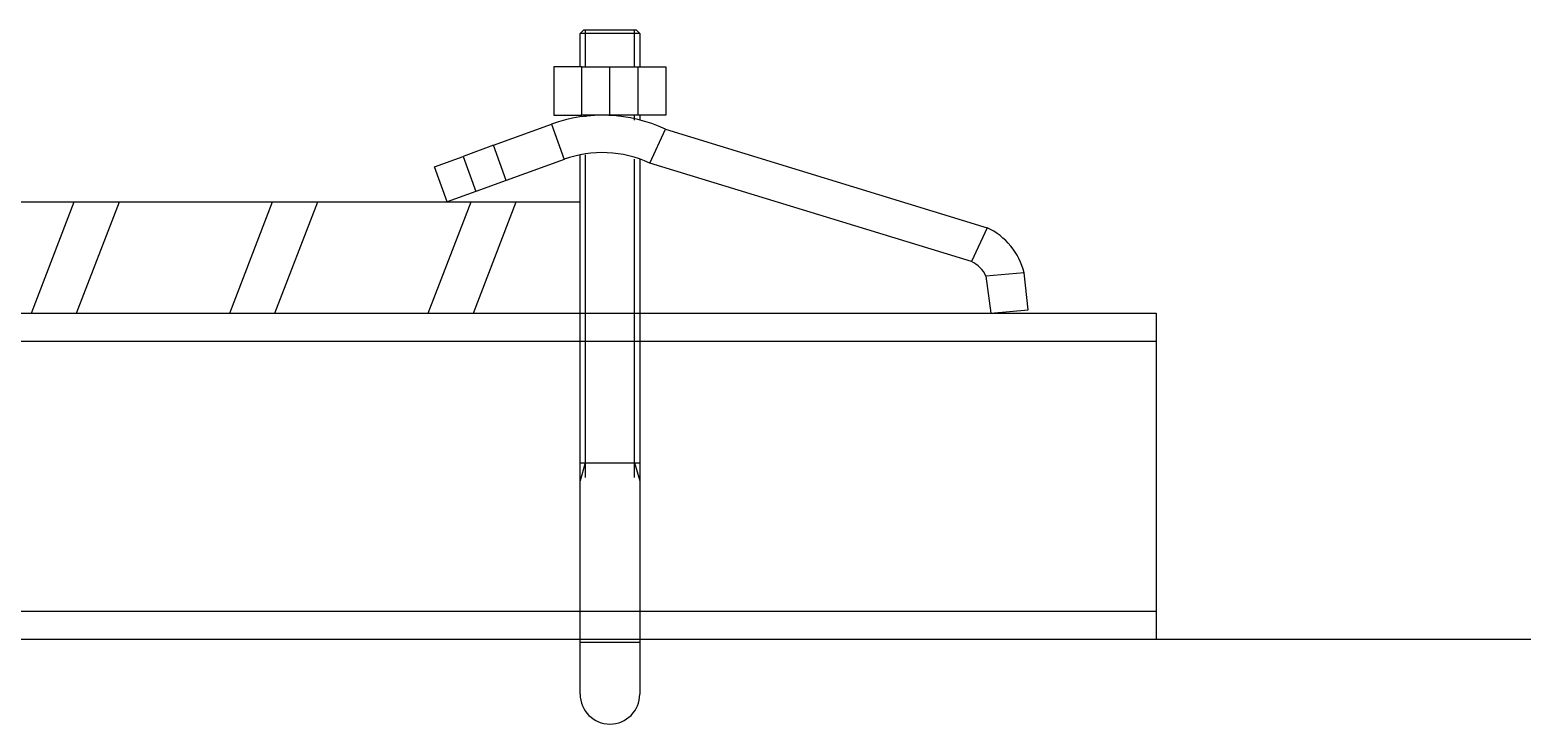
# Model space of a CAD drawing. Extents: x 27938 to 1507990, y 110129 to 923079.
# Drawn here: x 551952 to 553865, y 346491 to 347380 of the extents above; entities that cross this region are included whole.
import ezdxf

# ---------------------------------------------------------------- set-up
doc = ezdxf.new("R2010")
doc.units = 0
doc.header["$LTSCALE"] = 1000
doc.header["$MEASUREMENT"] = 0
doc.layers.add('BZ', color=2, linetype='Continuous')
doc.layers.add('walraven', color=7, linetype='Continuous')

msp = doc.modelspace()

# ---------------------------------------------------------------- linework, layer by layer
for p, q in [((550434.5, 347159.5), (552657.6, 347159.5)), ((551954.2, 347017), (552009, 347159.5)), ((552012.1, 347017), (552066.9, 347159.5)), ((552208.5, 347017), (552263.3, 347159.5)), ((552266.4, 347017), (552321.2, 347159.5)), ((552462.8, 347017), (552517.7, 347159.5)), ((552520.7, 347017), (552575.6, 347159.5))]:
    msp.add_line(p, q)
at = {"linetype": 'Continuous'}
for p, q in [((549714.2, 347017), (553396.1, 347017)), ((549714.2, 346981.4), (553396.1, 346981.4)), ((549714.2, 346635.2), (553396.1, 346635.2)), ((549714.2, 346599.6), (553396.1, 346599.6))]:
    msp.add_line(p, q, dxfattribs=at)
at = {"color": 7}
for p, q in [((550434.5, 347017), (552657.6, 347017)), ((553396.1, 347017), (553396.1, 346599.6))]:
    msp.add_line(p, q, dxfattribs=at)
at = {"layer": 'BZ'}
msp.add_line((548928.6, 346599.6), (560046.8, 346599.6), dxfattribs=at)
at = {"layer": 'walraven', "color": 7, "linetype": 'Continuous'}
for p, q in [((552657.6, 347375.2), (552662.3, 347380)), ((552657.6, 347332.7), (552657.6, 347375.2)), ((552662.3, 347380), (552729.3, 347380)), ((552729.3, 347380), (552734, 347375.2)), ((552734, 347375.2), (552734, 347332.7)), ((552659.9, 347332.7), (552624, 347332.7)), ((552624, 347332.7), (552624, 347270.6)), ((552659.9, 347270.6), (552659.9, 347332.7)), ((552659.9, 347332.7), (552731.7, 347332.7)), ((552731.7, 347332.7), (552731.7, 347270.6)), ((552731.7, 347332.7), (552767.5, 347332.7)), ((552767.5, 347332.7), (552767.5, 347270.6)), ((552546.5, 347232.1), (552620.7, 347259)), ((552624, 347270.6), (552659.9, 347270.6)), ((552657.6, 347270.6), (552657.6, 347268.4)), ((552731.7, 347270.6), (552659.9, 347270.6)), ((552664.2, 347268.4), (552664.2, 347270.6)), ((552727.4, 347264.5), (552727.4, 347270.6)), ((552767.5, 347270.6), (552731.7, 347270.6)), ((552734, 347270.6), (552734, 347264.5)), ((552766.9, 347252.7), (553179.4, 347126.5)), ((552470.7, 347204.4), (552507.7, 347217.9)), ((552546.5, 347232.1), (552507.7, 347217.9)), ((552657.6, 346577), (552657.6, 347219.9)), ((552664.2, 347219.9), (552664.2, 346806.4)), ((552487, 347159.5), (552470.7, 347204.4)), ((552637.1, 347214.1), (552562.9, 347187.1)), ((552727.4, 346806.4), (552727.4, 347214.5)), ((552734, 347214.5), (552734, 346577)), ((553159.2, 347083.2), (552746.7, 347209.3)), ((552562.9, 347187.1), (552524, 347173)), ((552524, 347173), (552487, 347159.5)), ((553177.8, 347064.4), (553184.2, 347017)), ((553231.8, 347021.2), (553226.7, 347068.7)), ((553184.2, 347017), (553231.8, 347021.2)), ((552664.2, 346825.2), (552657.6, 346802.3)), ((552657.6, 346825.2), (552734, 346825.2)), ((552727.4, 346825.2), (552734, 346802.3)), ((552657.6, 346528.9), (552657.6, 346595.8)), ((552734, 346595.8), (552734, 346528.9))]:
    msp.add_line(p, q, dxfattribs=at)
at = {"layer": 'walraven', "color": 1, "linetype": 'Continuous'}
for p, q in [((552695.8, 347375.2), (552657.6, 347375.2)), ((552664.2, 347380), (552664.2, 347332.7)), ((552734, 347375.2), (552695.8, 347375.2)), ((552727.4, 347332.7), (552727.4, 347380)), ((552620.7, 347259), (552637.1, 347214.1)), ((552746.7, 347209.3), (552766.9, 347252.7)), ((552507.7, 347217.9), (552524, 347173)), ((552562.9, 347187.1), (552546.5, 347232.1)), ((553179.4, 347126.5), (553159.2, 347083.2)), ((553226.7, 347068.7), (553177.8, 347064.4)), ((552657.6, 346595.8), (552734, 346595.8))]:
    msp.add_line(p, q, dxfattribs=at)
at = {"layer": 'walraven', "color": 3, "linetype": 'Continuous'}
msp.add_line((552695.8, 347270.6), (552695.8, 347332.7), dxfattribs=at)
at = {"layer": 'walraven', "color": 7, "linetype": 'Continuous'}
for centre, radius, start, end in [((552686.1, 347079.4), 191.2, 65, 110), ((552686.1, 347079.4), 143.4, 65, 110), ((553143, 347048.6), 86, 13.5304, 65), ((553143, 347048.6), 38.2, 24.4965, 65), ((552695.8, 346528.9), 38.2, 180, 0)]:
    msp.add_arc(centre, radius, start, end, dxfattribs=at)

doc.saveas('drawing.dxf')
